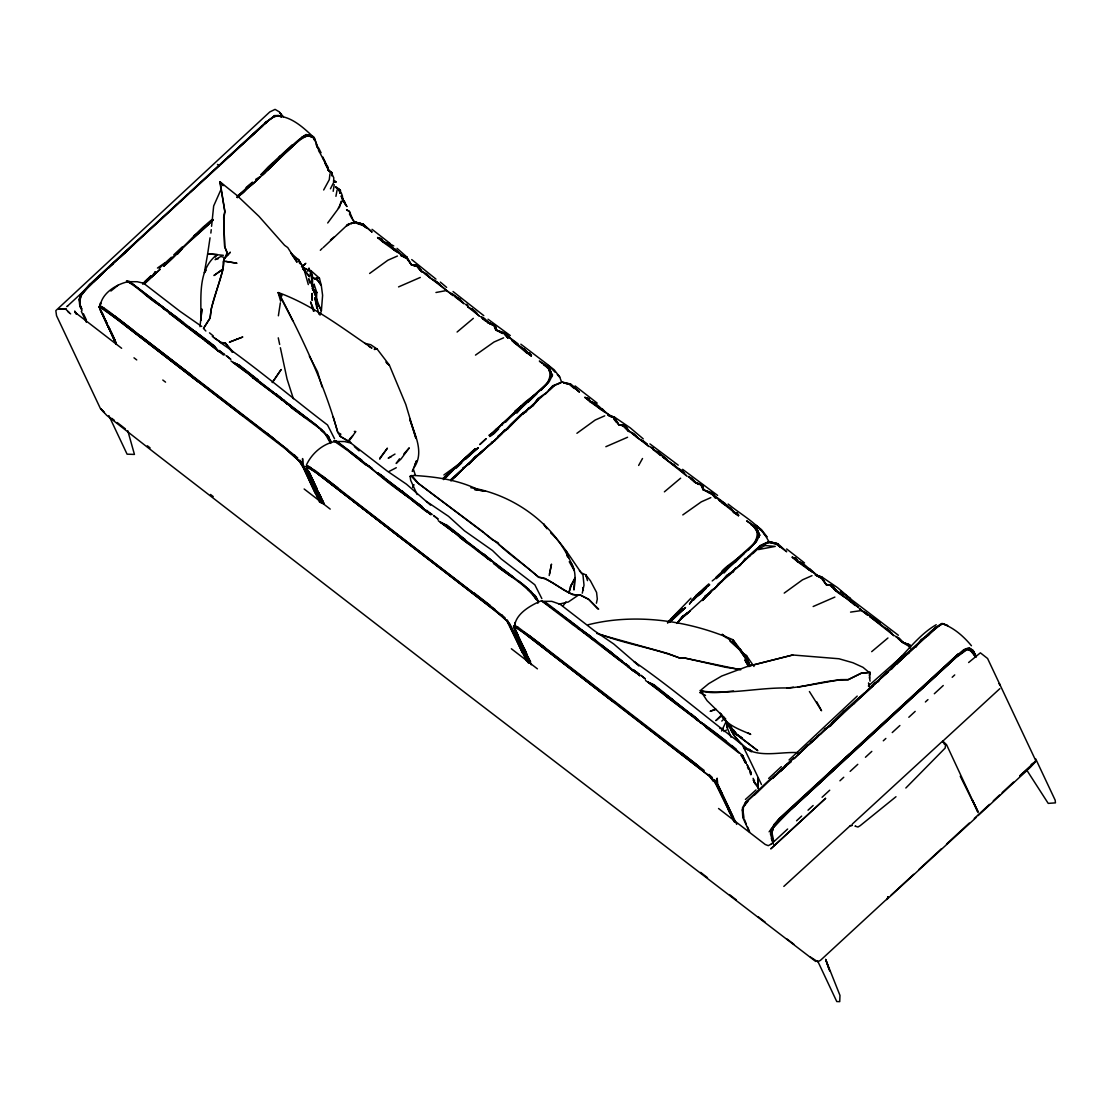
<?xml version="1.0" encoding="UTF-8"?>
<svg xmlns="http://www.w3.org/2000/svg" width="1111" height="1111" viewBox="0 0 1111 1111"><rect width="100%" height="100%" fill="white"/><g stroke="black" fill="none" stroke-linecap="round" stroke-linejoin="round"><path stroke-width="1.5" d="M312.608 282.444L312.33 274.598L310.636 271.292L304.178 268.07M750.286 771.631L746.995 764.493L750.925 772.228L750.869 774.798L749.869 772.242M742.801 817.474L743.356 808.627L742.356 809.988L742.801 817.474L749.425 831.972M319.996 315.163L321.412 310.427L316.441 301.636L316.732 292.415L314.01 283.999L314.232 286.707M732.927 642.186L733.024 639.783C689.014 620.563 635.27 612.8 588.177 624.771M82.006 310.691L80.534 307.594L79.27 299.248L80.7 294.318L89.81 284.319L265.585 122.446L273.07 117.266L278.5 115.502L274.514 115.613L265.737 122.863M320.329 502.228L302.359 463.829L302.581 458.565L303.109 464.454L321.301 503.283M734.788 821.987L716.956 783.449L717.164 778.186L717.692 784.06L736.718 824.39M574.484 579.609L573.943 589.997C575.262 580.928 576.401 570.471 570.887 562.499M976.361 656.532L973.542 651.713L969.903 648.518L966.709 649.241L957.113 656.337L782.352 817.46L773.437 827.542L771.923 832.5L773.659 840.958M79.784 301.692L80.534 307.594M199.98 326.676L201.924 309.025L200.841 320.399C201.508 298.137 197.036 270.07 217.131 254.53L207.66 253.822L204.327 272.82L206.271 270.167M331.647 175.594L331.883 172.622L328.009 169.761L327.287 165.747L325.217 163.567L323.037 157.137M537.932 603.204L538.155 600.857L534.433 594.829M301.498 266.737L310.636 271.292L313.205 290.374L311.733 284.708M340.105 193.064L340.383 190.175L336.439 187.19M721.983 571.082C731.968 559.805 764.368 545.584 755.702 528.156L751.092 524.586L755.758 527.503L759.007 533.738L755.688 541.987L748.175 550.195L756.577 541.335L759.882 534.766L758.674 537.155L759.007 533.738L756.244 527.086L746.634 520.878L751.925 524.698M869.927 673.127L862.983 667.322L852.942 662.753L838.944 658.754L792.74 654.99L747.425 666.433L721.692 676.043L708.721 683.654L701.555 689.542M210.868 233.074L211.229 229.685M211.576 226.297L213.673 205.966L220.964 189.564M780.283 771.465L786.31 765.798L772.589 778.464L775.575 774.936L768.007 781.186L745.606 802.198L742.606 807.628L743.939 817.668M869.538 678.432L870.177 672.488L861.442 673.21L848.137 679.821C827.848 679.335 808.447 686.542 788.449 688.001C759.799 687.292 731.052 694.639 702.555 691.181L699.694 692.528L705.513 695.389M530.1 662.045L514.74 629.59C512.754 614.494 531.863 604.745 541.557 600.676C574.97 623.979 608.148 649.393 639.617 675.655L639.38 674.349L633.784 670.086L639.38 674.349M329.967 173.83L329.273 179.704L323.676 189.981M278.375 315.802L280.347 302.872M319.649 502.255L299.887 460.19L315.399 490.798M333.189 191.314L334.217 184.634M224.297 258.516L230.227 252.336L224.297 258.516C223.2 279.097 211.479 297.429 210.173 317.968L203.577 328.231M309.983 275.472L310.636 271.292M323.593 503.686L307.469 469.661L307.219 465.842L315.371 470.717L337.786 487.812M210.035 237.823L207.66 253.822L223.367 255.308M335.925 196.328L337.008 190.384M770.52 834.042L771.631 828.417L779.172 818.585L958.154 654.032L779.728 818.557L773.812 824.848L770.52 834.042L773.298 843.652M79.839 301.581L80.95 295.957L90.005 284.263M549.528 573.901L551.5 564.11L549.209 575.526M116.252 343.896L100.115 309.9C98.879 294.748 115.836 283.958 129.182 281.472L183.482 322.704M517.962 635.089L514.601 627.451L515.185 622.479L514.407 626.035M596.413 603.217L597.301 599.01L596.579 592.427L590.372 580.692L585.678 574.762L581.414 572.957L579.4 570.735M99.698 306.775L100.587 302.845L100.004 307.83L99.004 306.622L99.921 306.039M723.094 798.087L715.665 783.033L709.957 776.589L620.341 706.971M570.485 586.566L575.248 577.623L570.485 586.566L568.915 592.718L572.72 594.718L580.15 594.802L588.455 599.121L598.676 609.147M341.021 201.341L339.577 206.952L327.703 222.978M345.563 204.855L341.563 197.133L344.257 202.591M222.95 185.606L219.784 181.732L224.95 211.868L223.7 218.895L224.7 246.975L227.241 252.503L223.172 261.793L223.186 268.751L211.298 308.497L210.132 317.899L203.507 328.481L205.854 331.009M771.923 832.5L773.437 827.542M571.568 584.511L568.915 592.718L544.779 578.262L538.849 577.192C519.781 561.597 500.894 545.432 481.216 530.822L417.361 482.688L411.625 476.536L410.112 476.397M725.705 722.428L721.608 731.01M869.233 675.321L870.177 672.488M79.52 300.22L80.95 295.957L79.27 299.248L79.575 304.331L81.797 309.039M552.584 374.962L549.278 381.531L540.876 390.392L548.39 382.17L551.709 374.004L548.959 367.283L539.335 361.075C543.543 364.672 549.542 366.963 551.153 372.796M307.928 270.82L309.011 268.057L309.955 271.015M582.261 593.191L584.011 585.178L582.997 575.137C572.387 560.819 563.902 545.154 550.667 532.919M414.709 465.134L416.556 460.718L412.306 471.439L413.389 469.245L415.445 475.425M313.746 291.943L315.538 294.776L316.732 292.415L312.191 288.638M330.439 188.801L333.731 182.329L333.744 177.663L331.647 173.385L328.828 171.011L324.69 160.637M412.625 487.41L414.014 484.729M891.355 669.433C906.201 652.824 923.991 637.908 941.406 624.063M306.4 465.037C311.816 453.232 323.384 443.22 336.48 441.289L372.074 468.564L366.255 464.204M691.459 600.357L701.652 593.191L708.846 583.858L696.278 595.302L689.528 603.898L696.278 595.302L709.721 584.789L704.332 588.302L693.514 600.162M338.313 208.201L342.549 200.397C343.257 195.744 341.105 191.05 336.98 188.731M638.644 465.44L642.519 458.496M462.245 469.828C477.799 454.038 496.381 440.998 510.546 424.485L544.418 394.405M413.861 467.842C424.735 452.746 414.681 434.179 409.723 419.041L415.972 438.47L405.807 404.487L389.322 365.033L377.143 349.062L370.713 344.716L365.033 343.355M498.547 331.578L495.756 329.87L495.437 325.662L488.965 323.162L480.827 316.621L484.604 318.496L488.965 323.162L491.715 324.565M730.288 573.679L760.91 545.834M520.115 415.458L533.405 405.029L538.085 398.474L545.654 393.266M702.652 600.232L705.277 595.996L710.568 592.177L684.473 615.855M702.513 600.454L710.568 592.177L702.513 600.454L705.277 595.996C717.164 588.386 725.039 575.97 736.718 568.04C747.078 558.791 755.702 546.334 769.298 541.626L777.922 543.793L786.685 551.764L777.075 544.515M901.229 658.712C915.978 648.005 926.393 632.437 941.989 623.424L947.739 625.646L943.017 623.618L937.045 626.993L896.146 664.35L898.535 661.392C865.927 693.306 831.5 724.275 797.42 754.813L834.458 721.039M726.288 721.233L727.205 727.622L728.622 725.427L731.371 729.135M887.731 671.78L893.313 665.767M215.451 257.099L217.131 254.53M307.664 270.917L309.052 268.82M522.253 414.5L526.114 411.625L528.475 408.07M714.859 588.774C720.039 580.289 730.371 576.234 735.774 567.888M816.641 736.524L820.682 733.968L825.098 728.844L830.278 726.122L833.861 720.761L844.61 710.998M272.32 382.545L281.139 369.532L272.417 382.42M915.811 647.296L921.088 639.547L928.393 635.409L935.615 627.048M526.656 411.084C517.004 415.111 513.296 426.374 503.977 430.596C496.686 440.164 486.674 446.566 478.119 455.079M173.594 256.752L163.706 266.265C180.787 251.905 194.078 234.102 211.34 220.103M151.846 276.75L160.165 269.237L144.333 283.888L147.874 278.875L142.916 283.541M740.023 565.693L745.328 558.333M520.087 415.722L532.725 405.89L538.085 398.474M563.041 605.926L565.957 601.898M489.812 436.456L498.617 428.79L494.353 433.373L489.812 436.456L495.867 429.54L498.617 428.79L488.965 435.498C500.117 426.402 510.06 416.194 520.712 406.39C529.808 395.891 556.597 384.989 548.403 368.338L543.793 364.769L548.473 367.713L551.709 374.004L551.375 377.337L551.223 374.31M151.346 277.083L155.332 271.695L153.832 274.834L144.333 283.888M769.104 831.847L771.631 828.417L771.076 832.306L772.881 840.527M708.415 594.232L711.276 590.399L716.553 587.011L717.887 584.233L725.275 578.012M333.147 416.764L337.73 432.082L340.119 436.345L348.785 441.359L355.826 431.512L354.326 431.401M681.126 618.827L676.932 623.354L681.89 616.911L690.014 611.05L681.029 618.98M450.802 480.313C462.315 470.328 472.328 459.051 484.229 449.733M833.861 720.761L829.889 725.858L825.098 728.844M236.782 197.244L252.516 182.204L246.073 187.578M882.12 676.974L886.925 671.669M314.774 294.901L316.732 292.415L314.385 291.054M462.731 467.967L469.161 464.009L474.869 456.857L480.535 453.066C470.897 462.204 460.704 470.175 451.177 479.369L456.885 475.286L462.884 469.036M516.768 413.167L527.822 400.71L548.39 382.17M724.066 572.984L735.121 560.527L755.688 541.987M524.003 404.626L520.712 406.39L505.727 422.111M712.207 580.942L723.011 572.401L728.011 566.193L731.302 564.444M168.011 262.085L204.105 226.477M772.895 827.945L791.546 808.947L955.196 658.115L967.001 649.602L973.542 651.713L975.75 656.365M314.274 140L312.719 136.403L306.15 134.5C289.221 145.305 277.681 162.067 262.46 175.135M717.706 585.566L726.955 575.359L734.024 570.832M842.86 712.359L835.403 720.095M237.407 195.897L253.336 183.523L264.807 172.83L261.016 174.705L268.126 167.011L292.151 144.916M532.725 405.89L538.085 399.988M721.317 582.081L726.955 575.359L733.371 571.471L727.386 575.54L721.831 581.581M470.883 453.788L475.077 448.858L442.928 478.633L478.161 447.733L463.884 459.107L445.9 477.619M667.614 623.104L682.376 608.675L671.183 618.91M838.222 717.525C846.388 708.721 855.345 700.68 864.566 693.042L852.443 704.513M856.289 700.999L873.079 685.945M871.635 686.667C878.69 681.029 883.8 673.863 891.355 668.794M177.385 254.35L182.398 248.531M499.464 427.11C509.991 415.542 523.989 407.556 534.03 395.349M498.408 437.067L492.229 442.65M723.011 572.401L735.357 562.097L741.329 555.153M853.581 704.138L858.261 698.68M880.093 679.029L874.232 683.446L861.942 695.75M89.991 284.86L80.534 295.401L79.978 299.067L80.7 294.318L88.547 286.138L267.445 121.543L265.029 123.738M273.07 117.266L274.514 115.613M469.647 463.537L475.022 457.371L490.604 443.733M676.932 623.354L682.765 616.73L687.834 612.869L681.89 616.911M830.278 726.122L842.805 713.456M443.525 479.591L446.747 475.966M669.794 622.341L685.459 607.55L678.182 613.591M399.516 458.801L396.155 463.481L401.057 458.954L409.279 447.858L403.849 453.941M548.917 390.155L552.931 385.67L562.069 382.073L570.637 384.003L579.386 391.947L573.276 386.781M772.589 778.464L777.214 773.298L783.283 768.715L778.2 772.562L785.102 765.66L791.018 761.757L778.2 772.562M679.071 621.16L677.113 623.327L682.251 617.313L690.014 611.05M552.931 385.67L545.432 393.905L554.431 385.503M690.945 598.176L667.447 622.466M237.351 197.689L260.03 177.149M907.534 653.074L896.146 664.35L905.382 655.712M450.927 480.952L456.885 475.286M83.131 292.374L104.934 271.167M469.161 464.009L473.73 459.176M754.411 795.157L771.506 778.742M323.148 247.656L348.826 223.603M320.329 250.281L322.121 248.42M349.576 439.053L352.604 435.929M893.994 663.822C907.895 650.768 919.616 634.27 936.24 624.729M455.038 477.05L460.093 471.842M789.032 759.952L857.22 696.097M521.073 407.806L495.867 429.54M728.372 567.624L716.373 578.637M173.774 254.85L182.121 247.045M728.011 566.193L715.956 577.317M801.739 750.633L807.128 745.162M794.073 758.827L799.906 752.939M773.812 824.848L780.936 817.64M209.548 222.95L213.02 219.464M528.058 402.279L536.863 393.836M735.357 562.097L744.162 553.653M721.317 715.165L715.859 720.622L722.122 715.331M127.237 281.68L137.195 281.722L143.555 283.222L179.996 311.316L201.73 326.467M334.536 441.498L344.493 441.539L350.854 443.025L387.295 471.12L406.432 484.16L430.54 505.102M541.835 601.315L551.792 601.357L560.097 604.259L594.593 630.937L613.73 643.977L636.409 663.573M142.625 284.083L150.86 275.917L144.902 281.639M209.312 223.95L182.648 247.753M768.645 778.464L781.339 766.659M685.459 607.55L669.364 622.41M772.631 777.797L775.575 774.936M303.303 265.696L305.803 263.293M905.84 788.005L945.197 748.036L945.503 744.62M270.126 165.97L261.016 174.705L273.528 162.956M549.153 390.28L553.611 386.031L560.527 382.712M303.109 265.946L305.414 263.765M510.407 425.749L521.142 415.486M721.803 721.053L723.928 719.039M884.245 675.085L886.564 672.877M455.816 468.481L461.732 462.912M478.161 447.733L465.565 459.26M759.896 546.918L752.772 553.584L760.23 545.487L769.298 541.626L776.631 543.598L780.658 547.376L775.395 543.335L767.826 542.515L762.299 544.959M93.616 281.361L133.306 244.531M67.854 305.733L66.924 306.608L87.047 287.999M817.627 736.968L809.03 744.592M475.077 448.858L463.884 459.107M93.338 282.18L103.392 272.875M108.322 268.32L113.378 263.64M119.738 257.752L128.543 249.6M499.283 436.054L502.255 433.29M989.47 804.392L974.278 818.474M993.276 800.864L999.608 794.99M1002.136 792.643L1013.551 782.075M1019.884 776.2L1031.286 765.618M978.055 815.682L1030.591 767.09L1035.466 761.813L1035.549 760.188L987.582 658.49L980.374 652.837L968.625 662.517M111.1 265.182L177.816 203.66M179.052 202.521L187.745 194.508M190.231 192.203L217.798 166.789M221.547 163.331L258.849 128.959M134.459 243.962L120.585 256.724M212.951 220.353L191.009 240.004M771.034 844.318L787.63 829.028M796.559 820.793L801.656 816.085M808.03 810.197L813.141 805.503M822.071 797.267L829.723 790.199M839.93 780.797L843.749 777.269M850.137 771.381L857.789 764.326M865.441 757.271L871.816 751.383M883.301 740.801L885.856 738.44M892.23 732.566L899.882 725.511M908.812 717.275L915.186 711.387M925.394 701.971L927.949 699.624M934.323 693.75L943.253 685.515M952.183 677.279L954.738 674.919M885.981 899.868L820.473 960.335L817.821 961.765L810.461 957.057M891.022 895.216L913.728 874.288M918.769 869.635L941.475 848.707M946.516 844.054L969.223 823.126M227.797 157.568L244.337 142.347M246.892 140L262.154 125.96M829.139 772.673L849.707 753.758M919.589 690.875L955.196 658.115M820.154 782.561L838.513 765.687M942.475 741.245L852.345 824.029M943.781 740.232L999.844 688.667M976.5 817.182L886.578 899.646M791.546 808.947L825.334 778.019M267.487 170.15L301.359 138.097L309.372 134.945L313.719 136.861L315.663 142.111M850.318 825.64L852.123 825.404L850.318 825.64L783.824 886.411M1019.87 775.659L1034.73 762.09L1031.119 764.618M248.156 139.083L262.627 125.932M171.441 257.224L159.22 268.348M250.058 186.176L257.099 179.829M806.586 746.87L794.462 758.077M705.902 588.608L697.097 596.274M745.425 799.476L756.008 789.935M868.344 685.987L902.743 655.684M881.759 677.641L887.981 672.099L880.912 677.266L878.509 681.585L874.232 683.446M845.735 710.026L849.096 707.082L843.318 711.54M785.852 765.521L793.99 757.883L785.102 765.66M457.093 332.022L473.342 318.357M664.392 491.84L680.64 478.174M871.691 651.657L887.939 637.992M956.89 655.393L963.751 649.741L969.223 647.894L973.153 650.324L976.083 656.434M203.327 228.074L212.895 220.186M514.685 411.278L520.712 406.39M810.377 742.329L816.488 737.371M895.98 796.726L860.233 825.64L857.97 827.015L855.026 826.14L855.706 826.32M110.892 291.054L118.072 285.263M330.481 239.934L334.397 236.782M611.689 417.167L608.106 415.208L613.05 417.236L618.841 424.749L624.674 425.096L628.701 431.471L623.799 425.541L618.841 424.749L614.216 417.028C604.703 415.042 599.982 404.057 590.58 401.46L584.914 397.363L588.663 398.613L590.58 401.46L612.675 417.403M828.306 585.053L826.14 584.567L821.515 576.845C812.002 574.859 807.28 563.86 797.865 561.277L792.212 557.18L795.962 558.43L797.865 561.277L808.822 569.082M416.278 266.251L411.542 264.946L406.918 257.21C397.405 255.224 392.683 244.239 383.281 241.642L377.615 237.546L381.365 238.796L383.281 241.642L388.822 245.198M475.022 457.371L481.785 452.163M747.897 557.319L750.342 555.458M508.449 428.207L497.978 436.179M223.186 268.751L213.965 275.528L221.547 270.237M457.663 465.009L443.886 474.98M369.616 273.473L387.906 260.21L397.405 256.044M576.915 433.29L595.204 420.027L604.703 415.847M784.213 593.107L802.503 579.831L812.002 575.665M757.674 791.726L746.384 802.059L742.426 809.266L742.676 811.211L742.606 807.628M265.043 122.682L273.889 116.822M475.494 355.103L494.02 342.021L503.589 337.841M682.793 514.921L701.319 501.839L710.804 497.645M157.456 268.043L164.525 263.113M597.746 608.897L588.997 599.565L580.317 595.163L578.206 595.26L568.332 601.981L559.041 604.148M240.184 194.633C245.934 192.259 247.253 185.176 253.002 182.968M495.353 440.414L491.256 442.345M902.951 656.976L909.048 652.893M194.05 235.629L199.688 231.866M762.618 545.112L769.784 542.14L777.922 543.793M279.319 156.595C290.082 151.402 296.498 139.514 307.969 135.736L313.274 137.431L314.857 139.736M268.418 167.817L273.667 164.414M902.59 656.407L909.117 652.226M346.313 226.213L349.076 224.464M307.219 465.842L306.303 466.426L307.539 470.259L323.62 504.283M514.518 625.66L513.601 626.243L514.796 629.881L530.225 662.531M255.683 179.371L259.418 177.08M723.997 731.552L726.538 729.983M526.114 411.625C518.601 415.847 512.824 422.444 507.56 428.957L503.977 430.596M395.002 454.066L388.183 458.135L391.072 456.913M771.548 843.957L768.27 845.665L765.215 844.471L718.553 808.502M389.044 471.467L396.28 467.717M301.748 137.222L306.067 135.125L310.719 135.764M346.84 225.297L349.243 224.158M398.557 286.902L420.277 277.444M605.856 446.705L627.576 437.262M813.155 606.523L834.875 597.079M363.783 225.811L356.395 223.158L361.311 223.978L366.061 227.755L362.061 223.991L354.742 222.006L350.993 223.63L355.187 222.506L362.825 224.297L372.088 232.13L363.38 224.214L354.742 222.006L350.451 223.589L353.229 222.894M714.79 709.332L710.165 711.332L716.192 709.36M559.014 383.559L562.069 382.073L567.221 383.698M346.965 225.297L349.646 224.186M316.399 278.458L321.301 285.416L316.399 278.458L319.412 278.153L321.301 285.416L322.607 295.345L321.412 310.427C315.76 300.401 314.982 288.596 308.691 278.75L309.733 283.027M218.423 258.655L215.09 259.599L220.95 256.447L223.422 257.224M747.425 666.433L792.74 654.99M317.732 277.958L314.232 278.736L319.412 278.153L310.705 270.431M275.959 116.113C290.263 115.6 302.914 127.126 312.719 136.403M435.956 292.499L446.636 290.513L453.274 295.665L425.235 274.014M963.751 649.741L966.709 649.241L970.209 650.199L975.833 657.281M374.268 349.479L377.143 349.062L374.504 348.493M850.554 612.119L861.567 610.536L867.872 615.286L859.261 608.439L861.567 610.536M787.074 688.084L793.393 687.223M733.496 690.986C722.636 692.028 710.748 694.319 700.305 690.417L707.054 700.652L725.789 719.039M870.01 672.294L861.164 673.169L848.207 679.557L840.527 679.64L797.781 687.167M623.577 426.068L621.007 425.249L624.674 425.096L629.076 431.179L637.339 437.262L634.2 433.818L629.076 431.179L624.854 426.471M797.684 752.619C780.228 751.633 760.299 757.966 744.537 747.981L751.953 751.036L743.842 748.064M821.515 576.845L815.405 575.012L820.654 577.276L826.14 584.567L831.097 585.358C836.833 594.649 848.36 597.496 855.289 605.551L834.264 588.636M511.74 340.549L526.17 352.493L529.669 353.117L531.489 355.562L521.378 347.368M406.918 257.21L400.807 255.391L406.057 257.641L411.542 264.946L417.375 265.279L421.777 271.362L430.04 277.458L426.902 274L421.777 271.362L419.666 269.015M818.793 576.526L822.321 578.609L826.14 584.567L831.958 584.914L836.375 590.996L840.694 593.802M719.886 728.455L723.205 728.663M578.206 595.26C563.458 594.135 553.236 578.97 538.613 577.345C526.045 565.791 511.518 556.361 498.964 544.584L498.117 542.682L491.909 539.46L484.59 533.294M413.445 475.439C435.54 476.73 457.843 479.785 477.952 489.576M621.007 425.249L625.243 425.735L629.076 431.179M470.842 487.729C515.893 494.923 558.861 527.253 574.304 570.637L569.235 561.694M354.742 222.006L363.38 224.214M740.12 669.405L725.816 667.322L685.084 658.115L680.238 658.226L667.989 653.532L599.01 634.325M102.226 308.08L99.907 307.122L118.016 319.718M502.658 616.786L506.352 620.466L493.409 609.147L317.954 473.883L307.205 466.939L313.663 470.675L503.38 617.23L509.657 623.632L524.225 653.782M516.823 627.701L514.504 626.743L525.253 633.701L612.953 701.291M407.723 258.988L411.542 264.946L416.5 265.737L421.402 271.653L417.375 265.279L413.709 265.432L417.944 265.918L421.777 271.362M826.14 584.567L831.097 585.358L836 591.274L831.958 584.914M740.745 669.808L684.834 658.073L680.335 658.295C654.865 648.421 627.326 644.38 601.634 634.825L596.774 633.451M773.117 543.293L775.922 543.835M970.792 649.407L966.639 648.574L969.903 648.518L975.736 656.629M411.542 264.946L416.5 265.737L421.402 271.653M770.992 542.779L775.047 543.737M274.75 439.289L108.073 310.899L103.767 307.886L99.004 306.622L116.266 344.313M545.084 647.63L518.365 627.507L513.601 626.243L526.239 652.657M719.706 737.246L667.197 697.139L652.226 684.029L647.824 682.085C673.669 702.208 699.597 721.581 725.872 740.856M586.566 398.03L588.663 398.613L590.135 401.807L604.801 412.278M387.253 243.226L382.837 241.99L377.615 237.546M594.552 403.043L590.135 401.807L584.914 397.363M801.85 562.86L797.434 561.624L792.212 557.18M321.801 429.749C292.679 406.57 262.974 384.503 233.227 362.45L237.629 364.394L252.6 377.518L305.108 417.625M513.365 577.026C489.021 558.625 465.037 540.224 440.525 522.267C451.177 527.989 459.065 538.155 469.606 544.446M608.106 415.208L614.216 417.028M257.46 379.615L252.6 377.518L315.885 424.749L328.87 437.012L330.856 442.22L327.134 435.026M358.547 223.533L363.2 224.991M488.965 323.162L494.978 325.12L496.228 329.05L495.048 326.981M699.013 484.368L696.264 482.979L691.903 478.299L688.126 476.425L696.264 482.979L702.277 484.924L703.055 489.673L710.235 492.742M500.006 332.064L504.366 333.55L507.991 338.022L505.505 333.217L495.756 329.87L493.798 325.509L482.049 318.204L485.938 321.315M724.136 503.797L715.387 497.006L712.804 493.034L703.055 489.673L701.013 485.174M690.403 478.383L694.542 482.16L702.277 484.924L703.055 489.673C715.053 494.839 725.775 503.602 735.051 512.851L736.968 512.935L738.787 515.379M280.958 399.377L283.944 400.488L276.361 394.044M702.458 723.275L695.555 719.011C712.387 729.302 728.385 742.592 743.12 756.077L745.106 762.604L745.092 760.966L741.273 755.48L743.453 757.66M131.487 283.027L168.122 310.983L169.816 313.705L198.216 335.591L214.479 346.549L217.964 350.687L224.783 354.728L219.186 350.451L223.547 354.923L145.722 294.748M383.975 476.994L377.643 472.772L421.777 506.366L425.263 510.505L432.082 514.546L426.485 510.268L430.832 514.74L349.201 451.621L333.758 440.789L336.48 441.289L337.702 443.164M696.264 482.979L702.735 485.465L703.527 488.868L701.763 485.757M908.409 644.658L903.562 642.797L895.424 636.242L899.202 638.117L903.562 642.797L909.59 644.769L910.409 647.366M653.476 448.247L650.31 447.025L653.31 449.038M700.236 722.705L703.957 724.164L706.124 727.511L738.954 753.008M502.936 332.939L495.756 329.87L494.978 325.12L487.243 322.343L493.798 325.509M295.359 258.335L298.415 259.557L302.095 265.432M475.619 549.084L523.642 584.886L536.169 596.829L538.266 602.204L538.155 600.857L536.141 599.343C525.461 583.997 507.658 575.137 493.465 563.346L496.659 564.346L498.825 567.707L512.407 577.442M333.494 180.829L336.202 181.982L334.092 180.565M295.415 258.557L298.512 259.863L290.679 252.85L297.054 262.196L287.735 247.572L284.583 245.309L258.932 216.312L236.685 195.175L220.159 181.954L224.783 211.382L223.672 216.992L224.658 246.336L227.755 254.947M333.481 181.357L335.661 182.273M563.749 617.022C574.123 624.785 583.969 631.923 593.843 640.255M495.756 329.87L504.366 333.55M349.868 442.122L340.244 436.304L340.771 434.082L337.744 432.471C324.204 383.337 302.095 337.758 278.555 292.637C312.83 305.15 342.049 327.87 371.963 348.09L369.171 346.535M168.122 310.983L163.623 309.039L162.692 306.872C149.652 300.387 139.528 288.082 126.473 280.972L129.182 281.472L130.404 283.347M582.72 630.604L578.22 628.659L542.418 601.495M464.801 539.46L459.898 537.335L490.729 560.999M942.656 623.813C954.196 627.965 963.709 636.492 971.445 645.741M284.055 400.349L287.096 404.237L289.36 404.529L291.526 407.89L323.801 431.526L330.634 443.386L330.772 440.873L328.939 439.845L328.009 437.678M528.322 590.122L531.1 591.33L536.141 599.343L536.169 596.829L534.794 596.69L535.835 598.44M311.066 467.689L306.303 466.426L307.094 468.05M233.227 362.45L237.407 364.325L283.944 400.488M440.525 522.267L444.706 524.142L491.243 560.291L487.521 558.625M647.824 682.085L652.004 683.959L698.541 720.109L691.042 713.72M500.033 332.245L502.991 333.578M707.332 492.048L711.776 494.062L715.29 497.839L712.804 493.034M309.525 467.898L306.303 466.426L307.053 466.967M667.197 697.139L672.447 699.541L698.541 720.109M909.77 648.032L908.617 645.13L901.84 641.977L897.702 638.2M312.385 137.222L310.038 136.125L313.274 137.431L314.121 139.139M460.218 299.387L455.093 296.873L464.079 303.803L460.218 299.387L451.399 293.332L462.718 302.414M614.439 417.056L630.201 427.818L643.255 438.901M694.542 482.16L699.25 484.577M821.737 576.873L837.5 587.636L850.554 598.718L840.402 591.177L898.368 635.256M658.434 452.191L652.712 449.233L660.573 455.468L658.434 452.191L667.447 459.885L658.698 453.149M388.086 242.976L393.766 245.962M325.634 164.261L328.828 171.011L331.883 172.622L331.995 175.677M400.807 255.391L405.584 258.016M815.405 575.012L820.182 577.637M483.452 532.127L418.18 483.243L411.875 475.466L410.112 476.258L410.695 480.313L417.125 494.548M346.743 209.937L349.423 211.465L350.187 214.409M101.157 306.372L103.767 307.886M515.754 625.993L518.365 627.507M505.297 334.425L518.045 343.827M719.97 500.505L725.344 503.644M309.372 134.945L314.399 137.903L317.982 147.86M311.649 276.681L317.871 280.389M880.329 623.035L863.747 611.467L880.106 623.882M335.522 187.245L340.383 190.175L340.424 193.397M346.563 209.729L349.423 211.465L352.534 218.798M747.911 732.691L750.717 734.413C739.898 729.51 725.705 725.122 720.664 713.47M278.764 115.586L281.305 117.155M672.447 699.541L645.533 680.501M349.201 451.621L365.463 464.759L369.991 466.689C385.323 481.535 403.807 494.326 421.777 506.366M629.076 666.169L619.202 659.906L601.662 646.255M429.054 277.236L437.776 282.902L446.636 290.513M636.353 437.054L645.074 442.72L649.06 446.608L632.534 433.832M377.643 472.772L414.875 501.214M601.273 644.783L622.174 661.031M815.71 961.473L458.079 687.334L153.887 452.274L106.642 415.292L100.907 408.904L104.323 412.528M214.451 338.077L221.006 342.396L225.714 343.535L233.379 352.243M670.016 462.218L675.71 466.606L674.058 464.12M258.058 379.893L238.934 364.769M465.328 539.696L446.233 524.586M672.627 699.513L653.532 684.404M437.928 283.208L439.956 284.555L436.276 281.305M475.661 311.663L471.411 308.816L477.341 313.469M682.959 471.481L678.71 468.62L684.626 473.272M890.258 631.298L886.009 628.437L891.925 633.089M426.457 501.436L448.511 516.309L464.495 530.822L492.479 550.5L501.047 558.819L534.822 584.775L541.835 598.579M386.656 363.214L389.322 365.033L385.836 362.061M531.155 355.923L526.17 352.493L529.669 353.117L531.155 355.923C523.364 347.715 512.74 342.035 505.505 333.217M731.121 508.338L733.468 512.31L736.968 512.935L738.454 515.726L719.039 500.353M219.52 341.966C256.905 367.894 291.276 397.419 327.523 424.971L334.536 438.762M214.645 346.049L195.092 331.356M625.868 663.781L633.464 671.002L584.414 633.326L583.358 631.312L591.274 636.797M488.035 319.232L510.296 335.578M169.816 313.705L168.761 311.691L176.816 317.302M682.612 469.328L717.595 495.395M212.298 336.466L221.047 342.605L225.269 342.813L232.227 352.298M338.744 442.817L362.186 460.496M546.043 602.62L577.289 626.507L578.22 628.659L584.414 633.326M514.199 342.619L517.407 344.896M721.497 502.436L724.705 504.713M741.106 651.699L746.384 655.504L753.994 666.475M483.771 315.635L453.052 291.54M230.935 360.881L246.392 372.491L242.656 368.38L255.28 378.309M438.234 520.684L453.677 532.294L449.955 528.197L462.579 538.127M317.107 146.958L318.732 148.138L320.996 152.721L319.371 151.804L323.551 159.803M335.55 186.967L339.383 189.773L339.772 192.939M520.851 344.202L548.167 364.964L555.097 372.227M728.149 504.019C742.342 515.768 760.827 524.767 768.895 541.835M101.198 307.164L286.888 450.024L302.359 463.829M515.796 626.785L710.679 777.033L716.956 783.449L733.371 817.557M364.38 225.866L366.769 227.63M372.046 229.338L389.919 243.323M786.644 548.959L804.517 562.944M726.4 505.491L728.677 507.171M217.464 164.442L219.353 165.858M754.786 782.63L753.244 779.894L756.063 785.116M397.502 252.475L382.837 241.99L381.365 238.796L379.268 238.226L383.281 241.642M812.099 572.096L797.434 561.624L795.962 558.43L793.865 557.847L797.865 561.277M411.723 259.585L435.956 279.097M649.921 443.9L678.224 465.162M622.618 425.541L628.701 431.471M829.917 585.344L832.611 587.386M596.413 641.047L583.358 631.312M575.081 385.906L597.218 403.14M627.979 666.753L636.034 672.891M729.996 725.566C731.996 737.079 742.467 745.189 751.383 751.758L749.161 749.161M317.954 473.883L493.409 609.147M176.135 316.954L215.437 347.396L217.964 350.687M114.489 315.746L132.764 329.828M140.68 335.939L191.939 375.449M321.787 475.564L505.047 617.744M529.086 635.367L704.207 770.478M109.392 312.372L287.624 449.663M495.214 609.62L308.455 466.189M523.934 631.853L701.805 769.687M127.223 326.815L243.087 416.139M198.133 381.865L110.656 314.066M612.8 701.569L525.253 633.701M121.641 348.285L74.992 312.316L76.353 313.649L74.77 311.302L76.534 314.246M133.987 357.811L136.736 359.922M162.803 380.031L165.553 382.142M304.15 488.993L330.217 509.102M511.352 648.755L537.418 668.85M111.656 418.264L114.405 420.389M117.155 422.499L125.39 428.86M147.36 445.789L150.096 447.914M210.507 494.478L213.256 496.603M700.638 872.385L707.499 877.676M729.469 894.605L736.329 899.896M758.299 916.839L765.16 922.13M787.13 939.073L793.99 944.364M411.903 500.089L426.61 511.727M405.571 541.557L352.923 500.811M418.569 503.963L425.263 510.505M189.481 327.328L210.215 343.382L204.605 340.285L219.311 351.923M168.761 311.691L172.344 314.469M681.501 752.8L697.639 765.326M474.216 592.996L490.34 605.509M266.904 433.179L297.748 457.926M548.626 365.477L554.208 369.81L559.722 377.073L561.597 382.017M103.976 412.417L100.434 408.612L56.536 315.705L55.828 310.636L269.779 111.947L275.07 109.364L279.055 111.753L283.43 116.738M817.627 575.817L809.461 568.499M403.029 256.197L394.863 248.864M942.92 741.204L942.878 742.079M518.573 581.039L529.155 589.608M512.671 340.688L516.837 343.979M389.836 245.948L394.224 249.447M286.11 449.344L299.72 461.357L307.316 473.703M729.733 508.033L735.051 512.851L733.468 512.31L738.454 515.726M67.674 311.372L70.646 313.899M209.507 332.842L213.395 336.036M329.898 171.316L328.009 169.761L329.55 171.4M336.55 187.801L338.522 189.439M278.555 292.637L282.013 295.498M841.999 594.899L844.638 597.079M806.447 567.721L809.419 570.221M599.148 407.918L602.12 410.403M391.85 248.1L394.822 250.586M731.732 745.467L736.454 749.425M700.305 690.417L702.86 692.57M641.214 439.803L647.255 444.372L643.575 441.123M440.317 282.069L446.636 287.402M433.915 279.986L436.915 282.527M397.044 248.378L407.14 257.252M483.743 553.903L491.243 560.291M587.566 398.891L590.58 401.46M743.245 654.879L747.036 658.17L733.024 639.783C737.982 648.755 744.828 656.573 749.897 665.267M465.509 304.261L468.411 306.789L466.759 304.303M579.386 391.947L570.693 384.337L563.694 382.962L568.61 383.795L574.401 388.628M726.066 637.7L722.233 634.284L729.663 639.811L738.871 649.088L729.913 641.116M483.104 318.579L486.201 321.398M354.381 446.608L359.075 450.899M638.867 665.975L634.117 661.587C671.502 687.515 705.86 717.039 742.12 744.592C748.87 757.813 755.105 771.173 761.493 784.547M712.345 777.547L708.957 774.436L710.679 777.033M609.675 650.977L613.772 654.768M402.376 491.159L406.473 494.95M321.023 430.318L328.87 437.012L328.939 439.845M220.159 181.954L223.853 185.523M65.716 309.15L69.299 312.691M753.258 525.531L756.883 529.169L758.452 532.613L758.674 537.155M295.359 456.968L299.72 461.357M760.368 529.919L755.924 525.281L761.493 529.628L767.021 536.877L763.688 533.405M602.162 408.681L605.787 412.473M557.5 374.754L559.722 377.073L557.403 374.643M346.688 206.382L341.244 195.967M280.652 301.206L278.153 292.568L281.625 296.22M504.477 334.244L507.991 338.022M753.522 526.281L757.369 532.28M546.223 366.463L547.779 368.241M523.837 348.521L527.753 353.034M636.2 671.683L639.617 675.655M514.601 627.451L513.601 626.243L514.393 627.868M741.44 744.176L733.691 734.815L728.594 725.469L727.191 727.608L730.982 737.232M401.696 490.812L405.515 495.409M194.439 331.05L198.216 335.591M312.524 288.416L314.621 290.971L315.538 294.776M298.317 459.815L303.247 467.439L315.08 493.006M351.173 443.372L348.562 440.109L348.785 441.359M711.748 493.326L715.29 497.839M613.814 419.014L616.577 422.555M349.437 213.979L351.812 218.395M344.674 202.952L342.896 199.591L344.965 202.313M731.51 727.316L729.552 724.719L734.468 732.788L757.785 750.675L730.871 730.302L742.44 738.204L734.468 732.788L733.218 729.774M733.468 729.913L736.399 733.802L721.997 716.651M754.008 782.102L755.633 784.269M625.312 427.568L623.799 425.541L618.841 424.749L615.022 418.805M719.789 712.915L725.65 720.914L723.4 716.664M351.812 218.256L354.909 222.797M713.651 780.269L715.665 783.033L714.47 779.811L716.956 783.449M741.717 754.647L743.523 757.98L743.12 756.077M313.052 289.513L314.802 291.943L314.621 290.971M709.957 776.589L713.373 781.436M832.542 585.553L836.375 590.996M76.728 314.149L74.77 311.302L76.478 313.83M741.273 755.48L742.231 756.897M341.258 196.216L343.743 201.688M546.904 528.739L543.64 523.92L545.459 526.739M501.658 614.619L503.38 617.23M294.359 454.816L296.081 457.413M508.366 623.215L507.171 619.994L527.656 661.989M1027.592 771.381L1048.215 803.392L1055.45 802.864L1055.172 800.17L1035.674 758.813M809.405 691.528L821.543 710.762L816.738 701.791M570.526 620.993L572.762 624.576M749.55 664.642L740.148 649.213L749.55 664.642L746.384 655.504L746.467 658.615M748.953 666.656L744.828 659.837L748.05 665.753M281.194 114.794L279.791 112.447L281.166 114.905M353.284 220.27L354.715 222.672M278.153 292.568L292.748 320.648M342.896 199.591L346.938 206.493M325.217 163.567L326.717 166.15M753.077 778.311L754.536 780.866M973.403 653.254L975.472 656.962M107.378 324.037L99.004 306.622L99.796 308.247M758.438 788.046L756.313 784.13L758.16 788.671L757.771 777.825L758.216 786.671M721.914 793.323L714.317 780.991L734.357 821.987M520.031 644.963L510.81 626.437L507.019 621.174L526.475 660.851M746.203 763.174L744.384 759.507L746.203 763.174L745.092 760.966M316.26 144.763L318.343 148.693M309.358 356.228L317.552 371.768L322.093 386.961M743.037 758.105L745.106 762.604M318.315 149.679L319.51 152.04M944.378 744.217L942.864 741.176L946.558 744.703L977.597 811.224L960.237 776.2M116.336 343.646L109.85 330.092M978.027 811.572L972.375 800.017L978.041 812.558M339.022 190.273L340.035 192.328M323.009 158.026L326.87 166.719M526.767 655.49L531.211 664.767M515.796 638.269L510.546 627.271L522.364 652.796M586.608 576.72L585.678 574.762L587.497 580.636M528.767 658.101L530.697 662.142M317.274 489.493L308.941 471.661L311.427 476.98M318.69 492.465L323.745 503.033L321.996 499.311M323.634 503.977L308.497 471.495M317.746 496.006L320.704 502.241M109.336 329.134L116.419 343.966M312.052 478.313L317.288 489.354M110.531 330.675L108.711 326.87L113.461 336.98M720.359 792.296L733.774 820.654M728.233 809.058L733.316 819.807M518.184 636.422L520.24 640.769L515.796 631.312M520.92 642.214L528.475 658.212M522.448 650.074L528.6 663.1L514.615 633.506M320.093 495.284L321.398 498.061M310.886 476.619L323.718 503.755M111.128 331.953L114.794 339.702M101.198 311.691L116.016 343.105M83.464 313.802L86.394 319.996M108.878 415.625L127.085 454.177L134.445 454.427L127.765 430.665M817.585 960.821L836.764 1001.553L839.735 1001.636L839.972 995.414L825.667 959.446L829.042 969.25M116.391 344.354L103.587 316.802M524.059 648.074L527.447 655.296M81.311 311.372L86.38 322.259M747.481 767.021L748.564 769.395M548.556 369.13L550.07 372.463M293.373 398.724L287.055 379.059L280.375 347.729M727.774 808.336L729.538 812.294M102.018 312.413L104.045 316.996M747.564 827.001L749.578 831.736M314.371 310.941L310.58 301.9L313.496 311.247M744.287 819.182L746.217 823.834M771.298 838.486L773.464 844.041M80.603 306.011L81.686 308.789M825.667 959.446L829.695 970.986M908.617 645.13L909.09 646.394L901.84 641.977L909.59 644.769L910.09 647.921M316.732 145.388L317.468 147.457M299.706 263.585L298.415 259.557L303.706 268.182L308.316 284.583M756.244 527.086L756.883 529.169M548.959 367.283L549.584 369.352M327.287 165.747L328.828 171.011M747.953 660.989L749.217 665.586M316.149 143.43L316.788 145.777M582.678 587.608L583.358 590.399L583.067 588.552M318.885 314.177L314.871 297.679L316.871 308.303M910.034 645.283L910.562 647.546M868.51 683.001L869.246 686.39M278.264 337.841L279.666 344.438M567.346 556.694L566.152 550.653L568.499 557.764M868.705 683.501L869.302 686.779M869.441 676.78L870.066 681.154M726.344 721.567L727.205 727.622M502.2 423.388L502.422 424.985M316.107 295.415L316.441 301.636M750.925 772.228L750.98 773.589M887.967 896.758L887.286 899.063L887.967 896.758M745.606 802.198L744.87 805.128L747.967 801.267L745.606 802.198M380.476 457.301L379.67 459.079L387.406 448.164L380.476 457.301M65.785 308.691L58.883 309.15L65.785 308.691M486.076 438.706L479.855 444.497L486.076 438.706M825.556 798.378L770.909 848.748L825.556 798.378M764.59 545.515L758.48 549.57L775.242 546.404L764.59 545.515M236.685 339.286L229.366 342.174L242.795 337.008L236.685 339.286M485.424 491.215L474.55 489.465L485.424 491.215M236.726 263.196L225.575 261.377L236.726 263.196M472.064 309.33L467.689 306.789L479.494 316.163L472.064 309.33M679.363 469.148L662.392 456.69L686.792 475.98L679.363 469.148M886.661 628.965L869.691 616.494L894.091 635.798L886.661 628.965M852.984 602.509L848.512 599.607L858.567 607.523L852.984 602.509M304.803 270.292L302.761 268.793L309.566 276.75L304.803 270.292M230.671 359.214L226.311 355.728L230.671 359.214M437.97 519.031L433.609 515.546L437.97 519.031M645.269 678.849L640.894 675.349L645.269 678.849M999.317 683.64L999.942 685.195L999.317 683.64M312.247 300.359L312.094 293.512L312.247 300.359"/></g></svg>
